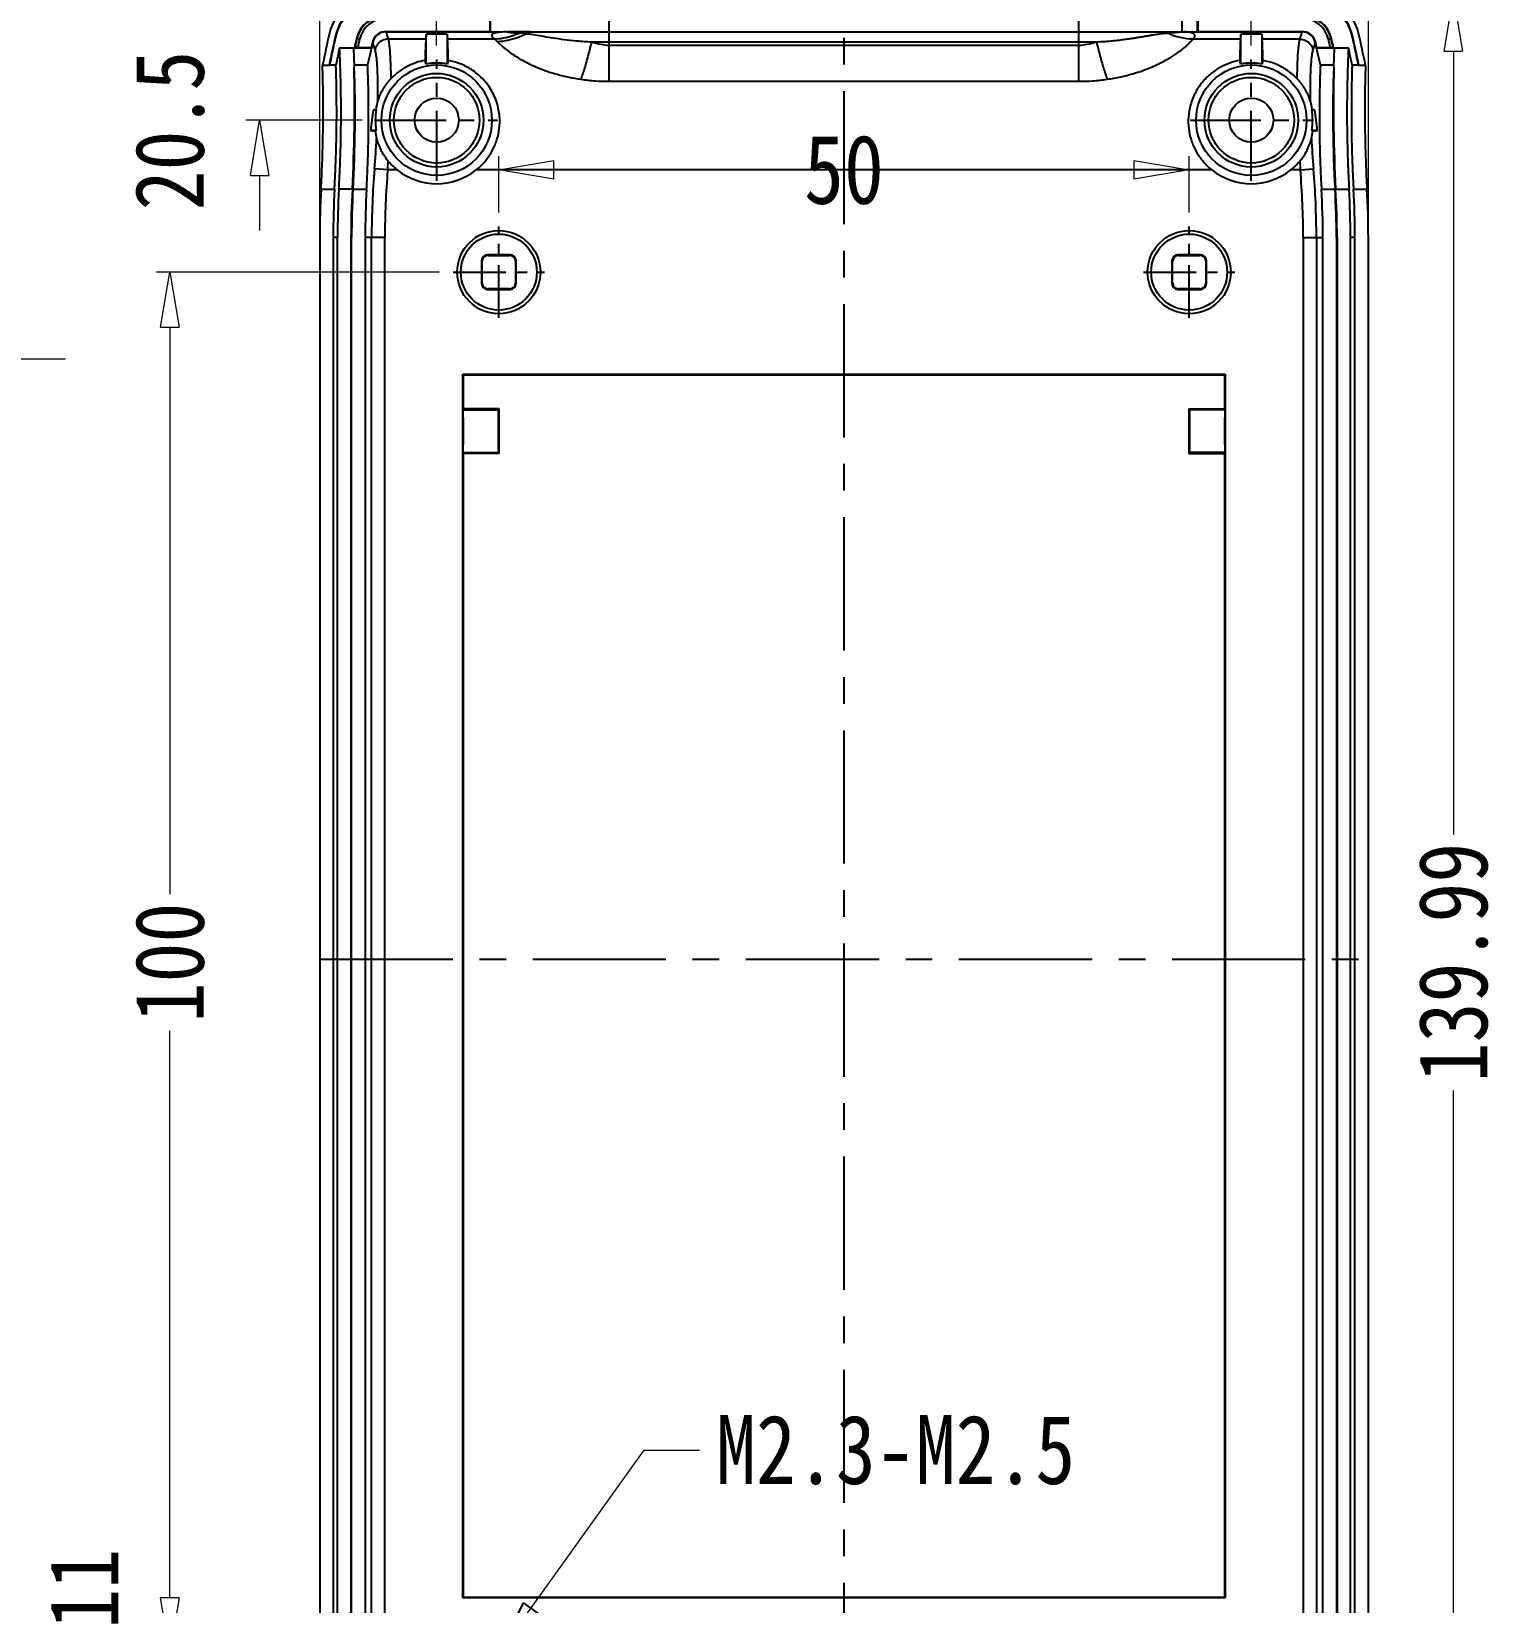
# Model space of a CAD drawing. Header units: millimetres. Extents: x 1786 to 4177, y -2705 to -1639.
# Drawn here: x 3957 to 4062.5, y -1839.7 to -1725.9 of the extents above; entities that cross this region are included whole.
import ezdxf

# ---------------------------------------------------------------- set-up
doc = ezdxf.new("R2010")
doc.units = ezdxf.units.MM
doc.linetypes.add('CENTER', pattern=[50.8, 31.75, -6.35, 6.35, -6.35])
doc.layers.add('dim', color=3, linetype='Continuous', lineweight=9)
doc.styles.add('FFS', font='simfang0.ttf', dxfattribs={"width": 0.85})
doc.dimstyles.new('YanXiu', dxfattribs={"dimtxt": 2.5, "dimasz": 2.2, "dimexe": 1, "dimexo": 0.6, "dimgap": 0.66, "dimtad": 0, "dimzin": 9, "dimdsep": 46, "dimtxsty": 'FFS', "dimblk": 'CLOSEDBLANK', "dimcen": 0, "dimclrd": 256, "dimclre": 131, "dimclrt": 42, "dimazin": 2, "dimtfac": 1, "dimtofl": 0, "dimtmove": 0, "dimatfit": 3, "dimldrblk": 'CLOSEDBLANK', "dimfxl": 0, "dimlwd": 5, "dimlwe": 5, "dimarcsym": 0})

# ---------------------------------------------------------------- blocks, each defined once
blk = doc.blocks.new('_ClosedBlank')
at = {"color": 0, "linetype": 'ByBlock', "lineweight": -2}
for p, q in [((-1, 0.167), (0, 0)), ((-1, 0.167), (-1, -0.167)), ((0, 0), (-1, -0.167))]:
    blk.add_line(p, q, dxfattribs=at)
blk = doc.blocks.new('*D148')
at = {"layer": 'Defpoints', "color": 0}
for p in [(4926.24, -1511.89), (4908.4, -1521.39), (4916.82, -1521.39, 0)]:
    blk.add_point(p, dxfattribs=at)
at = {"layer": 'dim', "lineweight": 5}
for p, q in [((4908.4, -1507.89), (4908.4, -1503.8)), ((4908.4, -1525.39), (4908.4, -1529.39))]:
    blk.add_line(p, q, dxfattribs=at)
at = {"layer": 'dim', "color": 131, "lineweight": 5}
for p, q in [((4925.24, -1511.89), (4907.4, -1511.89)), ((4915.82, -1521.39), (4907.4, -1521.39))]:
    blk.add_line(p, q, dxfattribs=at)
at = {"layer": 'dim', "lineweight": 5, "xscale": 4, "yscale": 4, "zscale": 4}
for p, rotation in [((4908.4, -1511.89), 270), ((4908.4, -1521.39), 90)]:
    blk.add_blockref('_ClosedBlank', p, dxfattribs=dict(at, rotation=rotation))
at = {"layer": 'dim', "color": 42, "insert": (4908.4, -1498.92), "char_height": 5, "attachment_point": 5, "rotation": 90, "style": 'FFS'}
blk.add_mtext('9.5', dxfattribs=at)
blk = doc.blocks.new('*D147')
at = {"layer": 'Defpoints', "color": 0}
for p in [(4926.24, -1511.89), (4901.9, -1532.39), (4922.41, -1532.39, 0)]:
    blk.add_point(p, dxfattribs=at)
at = {"layer": 'dim', "lineweight": 5}
for p, q in [((4901.9, -1507.89), (4901.9, -1503.89)), ((4901.9, -1536.39), (4901.9, -1540.39))]:
    blk.add_line(p, q, dxfattribs=at)
at = {"layer": 'dim', "color": 131, "lineweight": 5}
for p, q in [((4925.24, -1511.89), (4900.9, -1511.89)), ((4921.41, -1532.39), (4900.9, -1532.39))]:
    blk.add_line(p, q, dxfattribs=at)
at = {"layer": 'dim', "lineweight": 5, "xscale": 4, "yscale": 4, "zscale": 4}
for p, rotation in [((4901.9, -1511.89), 270), ((4901.9, -1532.39), 90)]:
    blk.add_blockref('_ClosedBlank', p, dxfattribs=dict(at, rotation=rotation))
at = {"layer": 'dim', "color": 42, "insert": (4901.9, -1522.14), "char_height": 5, "attachment_point": 5, "rotation": 90, "style": 'FFS'}
blk.add_mtext('20.5', dxfattribs=at)
blk = doc.blocks.new('*D146')
at = {"layer": 'Defpoints', "color": 0}
for p in [(4922.41, -1532.39, 0), (4901.9, -1632.39), (4922.41, -1632.39, 0)]:
    blk.add_point(p, dxfattribs=at)
at = {"layer": 'dim', "color": 131, "lineweight": 5}
for p, q in [((4921.41, -1532.39), (4900.9, -1532.39)), ((4921.41, -1632.39), (4900.9, -1632.39))]:
    blk.add_line(p, q, dxfattribs=at)
at = {"layer": 'dim', "lineweight": 5}
for p, q in [((4901.9, -1536.39), (4901.9, -1577.45)), ((4901.9, -1628.39), (4901.9, -1587.33))]:
    blk.add_line(p, q, dxfattribs=at)
at = {"layer": 'dim', "lineweight": 5, "xscale": 4, "yscale": 4, "zscale": 4}
for p, rotation in [((4901.9, -1532.39), 90), ((4901.9, -1632.39), 270)]:
    blk.add_blockref('_ClosedBlank', p, dxfattribs=dict(at, rotation=rotation))
at = {"layer": 'dim', "color": 42, "insert": (4901.9, -1582.39), "char_height": 5, "attachment_point": 5, "rotation": 90, "style": 'FFS'}
blk.add_mtext('100', dxfattribs=at)
blk = doc.blocks.new('*D145')
at = {"layer": 'Defpoints', "color": 0}
for p in [(4922.41, -1632.39, 0), (4901.9, -1643.39), (4916.82, -1643.39, 0)]:
    blk.add_point(p, dxfattribs=at)
at = {"layer": 'dim', "lineweight": 5}
for p, q in [((4895.67, -1633.04), (4895.67, -1631.05)), ((4901.9, -1637.89), (4895.67, -1633.04)), ((4901.9, -1636.39), (4901.9, -1639.39))]:
    blk.add_line(p, q, dxfattribs=at)
at = {"layer": 'dim', "color": 131, "lineweight": 5}
for p, q in [((4921.41, -1632.39), (4900.9, -1632.39)), ((4915.82, -1643.39), (4900.9, -1643.39))]:
    blk.add_line(p, q, dxfattribs=at)
at = {"layer": 'dim', "lineweight": 5, "xscale": 4, "yscale": 4, "zscale": 4}
for p, rotation in [((4901.9, -1632.39), 90), ((4901.9, -1643.39), 270)]:
    blk.add_blockref('_ClosedBlank', p, dxfattribs=dict(at, rotation=rotation))
at = {"layer": 'dim', "color": 42, "insert": (4895.67, -1627.75), "char_height": 5, "attachment_point": 5, "rotation": 90, "style": 'FFS'}
blk.add_mtext('11', dxfattribs=at)
blk = doc.blocks.new('*D143')
at = {"layer": 'Defpoints', "color": 0}
for p in [(4975.72, -1524.99), (4925.72, -1529.08, 0), (4975.72, -1529.08, 0)]:
    blk.add_point(p, dxfattribs=at)
at = {"layer": 'dim', "color": 131, "lineweight": 5}
for p, q in [((4925.72, -1528.08), (4925.72, -1523.99)), ((4975.72, -1528.08), (4975.72, -1523.99))]:
    blk.add_line(p, q, dxfattribs=at)
at = {"layer": 'dim', "lineweight": 5}
for p, q in [((4929.72, -1524.99), (4947.22, -1524.99)), ((4971.72, -1524.99), (4954.23, -1524.99))]:
    blk.add_line(p, q, dxfattribs=at)
at = {"layer": 'dim', "lineweight": 5, "xscale": 4, "yscale": 4, "zscale": 4, "rotation": 180}
blk.add_blockref('_ClosedBlank', (4925.72, -1524.99), dxfattribs=at)
at = {"layer": 'dim', "lineweight": 5, "xscale": 4, "yscale": 4, "zscale": 4}
blk.add_blockref('_ClosedBlank', (4975.72, -1524.99), dxfattribs=at)
at = {"layer": 'dim', "color": 42, "insert": (4950.72, -1524.99), "char_height": 5, "attachment_point": 5, "style": 'FFS'}
blk.add_mtext('50', dxfattribs=at)
blk = doc.blocks.new('*D142')
at = {"layer": 'Defpoints', "color": 0}
for p in [(4980.22, -1507.2), (4921.22, -1516.99, 0), (4980.22, -1516.99, 0)]:
    blk.add_point(p, dxfattribs=at)
at = {"layer": 'dim', "color": 131, "lineweight": 5}
for p, q in [((4921.22, -1515.99), (4921.22, -1506.2)), ((4980.22, -1515.99), (4980.22, -1506.2))]:
    blk.add_line(p, q, dxfattribs=at)
at = {"layer": 'dim', "lineweight": 5}
for p, q in [((4925.22, -1507.2), (4947.31, -1507.2)), ((4976.22, -1507.2), (4954.14, -1507.2))]:
    blk.add_line(p, q, dxfattribs=at)
at = {"layer": 'dim', "lineweight": 5, "xscale": 4, "yscale": 4, "zscale": 4, "rotation": 180}
blk.add_blockref('_ClosedBlank', (4921.22, -1507.2), dxfattribs=at)
at = {"layer": 'dim', "lineweight": 5, "xscale": 4, "yscale": 4, "zscale": 4}
blk.add_blockref('_ClosedBlank', (4980.22, -1507.2), dxfattribs=at)
at = {"layer": 'dim', "color": 42, "insert": (4950.72, -1507.2), "char_height": 5, "attachment_point": 5, "style": 'FFS'}
blk.add_mtext('59', dxfattribs=at)
blk = doc.blocks.new('*D141')
at = {"layer": 'Defpoints', "color": 0}
for p in [(4988.7, -1500.7), (4912.75, -1529.89), (4988.7, -1529.89)]:
    blk.add_point(p, dxfattribs=at)
at = {"layer": 'dim', "color": 131, "lineweight": 5}
for p, q in [((4912.75, -1528.89), (4912.75, -1499.7)), ((4988.7, -1528.89), (4988.7, -1499.7))]:
    blk.add_line(p, q, dxfattribs=at)
at = {"layer": 'dim', "lineweight": 5}
for p, q in [((4916.75, -1500.7), (4942.9, -1500.7)), ((4984.7, -1500.7), (4958.55, -1500.7))]:
    blk.add_line(p, q, dxfattribs=at)
at = {"layer": 'dim', "lineweight": 5, "xscale": 4, "yscale": 4, "zscale": 4, "rotation": 180}
blk.add_blockref('_ClosedBlank', (4912.75, -1500.7), dxfattribs=at)
at = {"layer": 'dim', "lineweight": 5, "xscale": 4, "yscale": 4, "zscale": 4}
blk.add_blockref('_ClosedBlank', (4988.7, -1500.7), dxfattribs=at)
at = {"layer": 'dim', "color": 42, "insert": (4950.72, -1500.7), "char_height": 5, "attachment_point": 5, "style": 'FFS'}
blk.add_mtext('75.95', dxfattribs=at)
blk = doc.blocks.new('*D140')
at = {"layer": 'Defpoints', "color": 0}
for p in [(4984.58, -1512.4), (4984.58, -1652.39), (4994.86, -1652.39)]:
    blk.add_point(p, dxfattribs=at)
at = {"layer": 'dim', "color": 131, "lineweight": 5}
for p, q in [((4985.58, -1512.4), (4995.86, -1512.4)), ((4985.58, -1652.39), (4995.86, -1652.39))]:
    blk.add_line(p, q, dxfattribs=at)
at = {"layer": 'dim', "lineweight": 5}
for p, q in [((4994.86, -1516.4), (4994.86, -1573.13)), ((4994.86, -1648.39), (4994.86, -1591.65))]:
    blk.add_line(p, q, dxfattribs=at)
at = {"layer": 'dim', "lineweight": 5, "xscale": 4, "yscale": 4, "zscale": 4}
for p, rotation in [((4994.86, -1512.4), 90), ((4994.86, -1652.39), 270)]:
    blk.add_blockref('_ClosedBlank', p, dxfattribs=dict(at, rotation=rotation))
at = {"layer": 'dim', "color": 42, "insert": (4994.86, -1582.39), "char_height": 5, "attachment_point": 5, "rotation": 90, "style": 'FFS'}
blk.add_mtext('139.99', dxfattribs=at)
blk = doc.blocks.new('*D343')
at = {"layer": 'Defpoints', "color": 0}
for p in [(-44.64, 152.55), (-44.64, 149.03), (-39.64, 147.91)]:
    blk.add_point(p, dxfattribs=at)
at = {"layer": 'dim', "color": 131, "lineweight": 5}
for p, q in [((-44.64, 151.55), (-44.64, 148.03)), ((-39.64, 148.91), (-39.64, 150.03))]:
    blk.add_line(p, q, dxfattribs=at)
at = {"layer": 'dim', "lineweight": 5}
for p, q in [((-48.64, 149.03), (-52.64, 149.03)), ((-35.64, 149.03), (-31.64, 149.03))]:
    blk.add_line(p, q, dxfattribs=at)
at = {"layer": 'dim', "lineweight": 5, "xscale": 4, "yscale": 4, "zscale": 4}
blk.add_blockref('_ClosedBlank', (-44.64, 149.03), dxfattribs=at)
at = {"layer": 'dim', "lineweight": 5, "xscale": 4, "yscale": 4, "zscale": 4, "rotation": 180}
blk.add_blockref('_ClosedBlank', (-39.64, 149.03), dxfattribs=at)
at = {"layer": 'dim', "color": 42, "insert": (-54.57, 149.03), "char_height": 5, "attachment_point": 5, "style": 'FFS'}
blk.add_mtext('5', dxfattribs=at)
blk = doc.blocks.new('*D344')
at = {"layer": 'Defpoints', "color": 0}
for p in [(-42.04, 59.33), (-39.64, 59.29), (-42.04, 56.54)]:
    blk.add_point(p, dxfattribs=at)
at = {"layer": 'dim', "color": 131, "lineweight": 5}
for p, q in [((-42.04, 58.33), (-42.04, 55.54)), ((-39.64, 58.29), (-39.64, 55.54))]:
    blk.add_line(p, q, dxfattribs=at)
at = {"layer": 'dim', "lineweight": 5}
for p, q in [((-46.04, 56.54), (-50.04, 56.54)), ((-35.64, 56.54), (-31.64, 56.54))]:
    blk.add_line(p, q, dxfattribs=at)
at = {"layer": 'dim', "lineweight": 5, "xscale": 4, "yscale": 4, "zscale": 4}
blk.add_blockref('_ClosedBlank', (-42.04, 56.54), dxfattribs=at)
at = {"layer": 'dim', "lineweight": 5, "xscale": 4, "yscale": 4, "zscale": 4, "rotation": 180}
blk.add_blockref('_ClosedBlank', (-39.64, 56.54), dxfattribs=at)
at = {"layer": 'dim', "color": 42, "insert": (-54.95, 56.54), "char_height": 5, "attachment_point": 5, "style": 'FFS'}
blk.add_mtext('2.4', dxfattribs=at)
blk = doc.blocks.new('*u149')
at = {"color": 7, "linetype": 'Continuous'}
for p, q in [((-17, 63.565), (-17, 70.25)), ((17, 63.565), (17, 70.25)), ((-25.6, 67.15), (-25.6, 69.35)), ((25.6, 67.15), (25.6, 69.35)), ((-33.162, 67.15), (-33.162, 67.176)), ((-33.162, 67.176), (-25.626, 67.176)), ((-33.162, 67.15), (-25.037, 67.15)), ((-25.626, 67.176), (-25.626, 68.124)), ((-25.6, 67.15), (-25.626, 67.176)), ((-24.173, 67.15), (-24.352, 67.15)), ((-22.685, 67.15), (-23.545, 67.15)), ((-22.685, 67.15), (24.437, 67.15)), ((24.437, 67.15), (24.5, 67.151)), ((24.5, 67.151), (24.5, 67.95)), ((24.622, 67.15), (33.162, 67.15)), ((25.6, 67.15), (25.626, 67.176)), ((25.626, 68.124), (25.626, 67.176)), ((25.626, 67.176), (33.162, 67.176)), ((33.162, 67.15), (33.162, 67.176)), ((-36.776, 66.944), (-36.802, 66.95)), ((-36.533, 65.999), (-35.516, 65.999)), ((-35.516, 65.999), (-35.467, 64.59)), ((-35.456, 65.999), (-35.428, 66.022)), ((-35.456, 65.999), (-34.225, 65.999)), ((-35.218, 66.025), (-35.428, 66.022)), ((-35.302, 66.661), (-35.082, 66.609)), ((-35.218, 66.025), (-34.246, 66.025)), ((-34.225, 65.999), (-34.246, 66.025)), ((-34.135, 66.382), (-34.16, 66.389)), ((-34.132, 66.374), (-34.135, 66.382)), ((-32.999, 66.633), (-30.285, 66.633)), ((-30.25, 64.818), (-30.25, 66.988)), ((-28.75, 66.988), (-30.25, 66.988)), ((-28.75, 66.988), (-28.75, 64.818)), ((-28.715, 66.633), (-25.333, 66.633)), ((-18.286, 66.423), (18.286, 66.423)), ((-17, 66.192), (17, 66.192)), ((25.301, 66.633), (28.715, 66.633)), ((28.75, 64.818), (28.75, 66.988)), ((30.25, 66.988), (28.75, 66.988)), ((30.25, 66.988), (30.25, 64.818)), ((30.285, 66.633), (32.999, 66.633)), ((34.008, 66.007), (33.966, 65.882)), ((34.135, 66.382), (34.16, 66.389)), ((34.225, 65.999), (34.246, 66.025)), ((34.225, 65.999), (35.456, 65.999)), ((34.246, 66.025), (35.218, 66.025)), ((35.302, 66.661), (35.082, 66.609)), ((35.428, 66.022), (35.218, 66.025)), ((35.456, 65.999), (35.428, 66.022)), ((35.467, 64.59), (35.516, 65.999)), ((35.516, 65.999), (36.533, 65.999)), ((36.776, 66.944), (36.802, 66.95)), ((-30.25, 64.818), (-30.341, 65.078)), ((-28.659, 65.078), (-28.75, 64.818)), ((28.75, 64.818), (28.659, 65.078)), ((30.341, 65.078), (30.25, 64.818)), ((-37.767, 64.736), (-37.287, 64.736)), ((-37.258, 64.749), (-36.799, 64.749)), ((-35.473, 64.749), (-34.501, 64.749)), ((34.501, 64.749), (35.473, 64.749)), ((36.799, 64.749), (37.258, 64.749)), ((37.287, 64.736), (37.767, 64.736)), ((-17, 63.565), (17, 63.565)), ((-34.085, 61.5), (-33.882, 61.5)), ((-33.915, 61.512), (-33.882, 61.5)), ((33.882, 61.5), (33.915, 61.512)), ((33.882, 61.5), (34.085, 61.5)), ((-33.882, 60), (-34.301, 60)), ((-33.882, 60), (-33.95, 59.976)), ((34.301, 60), (33.882, 60)), ((33.95, 59.976), (33.882, 60)), ((-33.05, 57.15), (-34.003, 57.23)), ((-32.359, 57.15), (-33.05, 57.15)), ((26.641, 57.15), (-26.641, 57.15)), ((33.05, 57.15), (32.359, 57.15)), ((33.05, 57.15), (34.003, 57.23)), ((-37.877, 55.75), (-36.9, 55.75)), ((-35.606, 55.75), (-36.581, 55.75)), ((-35.562, 55.75), (-34.58, 55.75)), ((34.58, 55.75), (35.562, 55.75)), ((35.606, 55.75), (36.581, 55.75)), ((36.9, 55.75), (37.877, 55.75)), ((-37.974, 52.25), (-37.974, -52.75)), ((-36.999, 52.25), (-36.999, -52.75)), ((-36.681, 52.25), (-36.999, 52.25)), ((-36.681, -52.75), (-36.681, 52.25)), ((-35.707, 52.25), (-35.707, -52.75)), ((-35.707, 52.25), (-35.663, 52.25)), ((-35.663, -52.75), (-35.663, 52.25)), ((-34.682, 52.25), (-34.682, -52.75)), ((-33.256, 52.25), (-34.682, 52.25)), ((-34.213, -52.75), (-34.213, 52.25)), ((-33.256, -52.75), (-33.256, 52.25)), ((33.256, 52.25), (33.256, -52.75)), ((33.256, 52.25), (34.682, 52.25)), ((34.213, 52.25), (34.213, -52.75)), ((34.682, -52.75), (34.682, 52.25)), ((35.663, 52.25), (35.663, -52.75)), ((35.663, 52.25), (35.707, 52.25)), ((35.707, 52.25), (35.707, -52.75)), ((36.681, -52.75), (36.681, 52.25)), ((36.999, 52.25), (36.681, 52.25)), ((36.999, -52.75), (36.999, 52.25)), ((37.974, -52.75), (37.974, 52.25)), ((-26.25, 50.576), (-26.25, 48.924)), ((-26.25, 50.576), (-26.206, 50.532)), ((-26.206, 48.968), (-26.206, 50.532)), ((-25.826, 51), (-25.782, 50.956)), ((-24.174, 51), (-25.826, 51)), ((-25.782, 50.956), (-24.218, 50.956)), ((-24.174, 51), (-24.218, 50.956)), ((-23.75, 50.576), (-23.794, 50.532)), ((-23.794, 50.532), (-23.794, 48.968)), ((-23.75, 48.924), (-23.75, 50.576)), ((23.75, 50.576), (23.75, 48.924)), ((23.75, 50.576), (23.794, 50.532)), ((23.794, 48.968), (23.794, 50.532)), ((25.826, 51), (24.174, 51)), ((24.174, 51), (24.218, 50.956)), ((24.218, 50.956), (25.782, 50.956)), ((25.826, 51), (25.782, 50.956)), ((26.25, 50.576), (26.206, 50.532)), ((26.206, 50.532), (26.206, 48.968)), ((26.25, 48.924), (26.25, 50.576)), ((-26.25, 48.924), (-26.206, 48.968)), ((-23.75, 48.924), (-23.794, 48.968)), ((23.75, 48.924), (23.794, 48.968)), ((26.25, 48.924), (26.206, 48.968)), ((-25.826, 48.5), (-25.782, 48.544)), ((-25.826, 48.5), (-24.174, 48.5)), ((-24.218, 48.544), (-25.782, 48.544)), ((-24.174, 48.5), (-24.218, 48.544)), ((24.174, 48.5), (24.218, 48.544)), ((24.174, 48.5), (25.826, 48.5)), ((25.782, 48.544), (24.218, 48.544)), ((25.826, 48.5), (25.782, 48.544)), ((-27.609, -46.259), (-27.609, 42.359)), ((-27.609, 42.359), (-27.567, 42.317)), ((-27.609, 42.359), (27.609, 42.359)), ((-27.567, 39.837), (-27.567, 42.317)), ((-27.567, 42.317), (27.567, 42.317)), ((27.609, 42.359), (27.567, 42.317)), ((27.567, 42.317), (27.567, 39.837)), ((27.609, 42.359), (27.609, -46.259)), ((-27.567, 39.837), (-27.609, 39.795)), ((-24.967, 39.837), (-27.567, 39.837)), ((-24.967, 39.837), (-25.027, 39.777)), ((-24.967, 36.616), (-24.967, 39.837)), ((24.967, 39.837), (24.967, 36.616)), ((24.967, 39.837), (27.567, 39.837)), ((25.027, 39.777), (24.967, 39.837)), ((27.567, 39.837), (27.609, 39.795)), ((-27.609, 39.795), (-27.59, 39.777)), ((-27.59, 39.777), (-25.028, 39.777)), ((-25.027, 39.777), (-25.027, 39.777)), ((25.027, 39.777), (25.028, 39.778)), ((27.59, 39.777), (25.028, 39.777)), ((27.59, 39.777), (27.609, 39.795)), ((-25, 38.227), (-25, 36.65)), ((25, 38.227), (25, 36.65)), ((-27.59, 36.677), (-27.609, 36.658)), ((-27.567, 36.616), (-27.609, 36.658)), ((-27.59, 36.677), (-25.028, 36.677)), ((-27.567, -46.217), (-27.567, 36.616)), ((-24.967, 36.616), (-27.567, 36.616)), ((-24.967, 36.616), (-25.028, 36.677)), ((24.967, 36.616), (25.028, 36.677)), ((24.967, 36.616), (27.567, 36.616)), ((27.59, 36.677), (25.028, 36.677)), ((27.567, 36.616), (27.609, 36.658)), ((27.567, 36.616), (27.567, -46.217)), ((27.609, 36.658), (27.59, 36.677)), ((-27.609, -46.259), (-27.567, -46.217)), ((27.609, -46.259), (-27.609, -46.259)), ((27.567, -46.217), (-27.567, -46.217)), ((27.609, -46.259), (27.567, -46.217))]:
    blk.add_line(p, q, dxfattribs=at)
at = {"color": 1, "linetype": 'CENTER', "ltscale": 0.303795}
for p, q in [((0, -70.245, 0), (0, 70.25, 0)), ((-37.974, 0), (37.974, 0))]:
    blk.add_line(p, q, dxfattribs=at)
at = {"color": 1, "linetype": 'CENTER', "ltscale": 0.16}
for p, q in [((-29.5, 56.35, 0), (-29.5, 65.15, 0)), ((29.5, 56.35, 0), (29.5, 65.15, 0)), ((-33.9, 60.75, 0), (-25.1, 60.75, 0)), ((25.1, 60.75, 0), (33.9, 60.75, 0))]:
    blk.add_line(p, q, dxfattribs=at)
at = {"color": 1, "linetype": 'CENTER', "ltscale": 0.120482}
for p, q in [((-25, 46.437, 0), (-25, 53.063, 0)), ((25, 46.437, 0), (25, 53.063, 0)), ((-28.313, 49.75, 0), (-21.687, 49.75, 0)), ((21.687, 49.75, 0), (28.313, 49.75, 0))]:
    blk.add_line(p, q, dxfattribs=at)
at = {"color": 7, "linetype": 'Continuous'}
for centre, radius in [((-29.5, 60.75), 4), ((-29.5, 60.75), 3.389), ((-29.5, 60.75), 3.1), ((29.5, 60.75), 4), ((29.5, 60.75), 3.389), ((29.5, 60.75), 3.1), ((-29.5, 60.75), 1.6), ((29.5, 60.75), 1.6), ((-25, 49.75), 3.012), ((-25, 49.75), 2.75), ((25, 49.75), 3.012), ((25, 49.75), 2.75)]:
    blk.add_circle(centre, radius, dxfattribs=at)
for centre, radius, start, end in [((-33.856, 66.245), 3.5, 90.00237, 166.62993), ((33.856, 66.245), 3.5, 13.37007, 89.99762), ((-33.856, 66.247), 3.029, 90.04288, 166.57729), ((-33.858, 66.25), 3, 90, 166.6202), ((-33.162, 66.15), 2.2, 90, 166.55915), ((-33.162, 66.15), 2.177, 90, 166.55915), ((33.162, 66.15), 2.2, 13.44084, 90), ((33.162, 66.15), 2.177, 13.44085, 90), ((33.856, 66.247), 3.029, 13.4227, 89.95708), ((33.858, 66.25), 3, 13.3798, 90), ((-33.162, 66.15), 1.974, 90, 166.55914), ((-33.162, 66.15), 1.026, 90, 166.55915), ((-33.162, 66.15), 1, 90, 166.55915), ((-235.034, 3.235), 211.748, 17.42177, 17.56837), ((-25.043, 72.474), 5.324, 270.05906, 275.84861), ((24.622, 72.15), 5, 268.59963, 269.99949), ((235.757, 3.007), 212.506, 162.43186, 162.57793), ((33.162, 66.15), 1.974, 13.44086, 90), ((33.162, 66.15), 1.026, 13.44085, 90), ((33.162, 66.15), 1, 13.44085, 90), ((25, 52.25), 63.997, 166.62463, 168.74968), ((25.002, 52.25), 63.528, 166.62023, 168.66519), ((25, 52.25), 63.5, 166.6202, 168.64793), ((25, 52.25), 63.05, 167.40444, 168.56582), ((25, 52.25), 62, 166.55915, 167.18753), ((25, 52.25), 61.977, 166.55915, 167.16125), ((25, 52.25), 61.774, 166.55915, 167.11491), ((25, 52.25), 60.8, 166.55915, 168.13665), ((25, 52.25), 60.826, 166.55915, 166.91063), ((-226.847, 1.25), 203.422, 18.52522, 18.67157), ((-25.552, 71.661), 5.032, 272.49522, 287.20035), ((-25.581, 71.762), 5.137, 287.17123, 293.82442), ((-21.888, 91.087), 24.078, 265.19942, 265.47664), ((-20.872, 104.156), 37.187, 265.50387, 265.9395), ((-24.76, 49.299), 17.808, 84.22737, 85.95928), ((25.475, 71.727), 5.096, 246.17676, 268.04323), ((216.289, 4.811), 192.279, 161.3239, 161.44189), ((-25, 52.25), 60.8, 11.86335, 13.44085), ((-25, 52.25), 60.826, 13.08937, 13.44085), ((-25, 52.25), 61.774, 12.88509, 13.44085), ((-25, 52.25), 61.977, 12.83875, 13.44085), ((-25, 52.25), 62, 12.81247, 13.44085), ((-25, 52.25), 63.05, 11.43418, 12.59556), ((-25, 52.25), 63.5, 11.35207, 13.3798), ((-25.002, 52.25), 63.528, 11.33481, 13.37977), ((-25, 52.25), 63.997, 11.25032, 13.37537), ((-29.5, 60.75), 4.136, 79.55316, 100.44684), ((29.5, 60.75), 4.136, 79.55316, 100.44684), ((-158.56, 61.933), 123.11, 357.1211, 1.23625), ((-131.21, 61.191), 95.804, 356.74409, 2.03285), ((131.22, 61.191), 95.813, 177.9674, 183.25562), ((158.56, 61.933), 123.11, 178.76375, 182.8789), ((25, 52.25), 59.805, 171.10236, 172.55421), ((-31.864, 30.533), 31.046, 93.78805, 94.10217), ((-29.5, 60.75), 4.445, 170.28711, 189.71289), ((-28.694, 60.625), 5.296, 162.8311, 170.36094), ((28.694, 60.625), 5.296, 9.63893, 17.17023), ((29.5, 60.75), 4.445, 350.28711, 9.71289), ((31.864, 30.533), 31.046, 85.89783, 86.21195), ((-25, 52.25), 59.805, 7.44579, 8.89764), ((-31.92, 92.525), 32.612, 265.81456, 266.43191), ((-109.795, 63.605), 76.06, 355.19276, 356.85071), ((-28.867, 60.612), 5.122, 187.13076, 193.38839), ((28.862, 60.613), 5.127, 346.61514, 352.86652), ((109.261, 63.567), 75.525, 183.14339, 184.81309), ((31.92, 92.525), 32.612, 273.56809, 274.18544), ((25, 52.25), 59.213, 175.17507, 180), ((25, 52.25), 58.256, 175.17507, 180), ((-125.829, 64.241), 93.05, 355.62937, 356.01533), ((-29.534, 60.708), 4.543, 220.20406, 231.54602), ((-29.5, 60.75), 4.597, 231.54004, 308.45996), ((29.5, 60.75), 4.597, 231.54004, 308.45996), ((29.534, 60.708), 4.543, 308.45396, 319.79597), ((126.144, 64.264), 93.366, 183.98532, 184.36998), ((-25, 52.25), 58.256, 0, 4.82493), ((-25, 52.25), 59.213, 0, 4.82493), ((25, 52.25), 62.974, 176.81396, 180), ((25, 52.25), 61.999, 176.76377, 180), ((25, 52.25), 61.681, 176.74707, 180), ((25, 52.25), 60.707, 176.69481, 180), ((25, 52.25), 60.663, 176.69243, 180), ((25, 52.25), 59.682, 176.63804, 180), ((-25, 52.25), 59.682, 0, 3.36196), ((-25, 52.25), 60.663, 0, 3.30757), ((-25, 52.25), 60.707, 0, 3.30519), ((-25, 52.25), 61.681, 0, 3.25293), ((-25, 52.25), 61.999, 0, 3.23623), ((-25, 52.25), 62.974, 0, 3.18604)]:
    blk.add_arc(centre, radius, start, end, dxfattribs=at)
for centre, major_axis, ratio, start_param, end_param in [((-25.826, 50.576), (0.3, -0.3), 0.9999239, 2.3562326, 3.9269527), ((-25.782, 50.532), (0.3, -0.3), 0.9999239, 2.3562326, 3.9269527), ((-24.218, 50.532), (-0.3, -0.3), 0.9999239, 2.3562326, 3.9269527), ((-24.174, 50.576), (0.3, 0.3), 0.9999239, -0.7853601, 0.7853601), ((24.174, 50.576), (-0.3, 0.3), 0.9999239, -0.7853601, 0.7853601), ((24.218, 50.532), (0.3, -0.3), 0.9999239, 2.3562326, 3.9269527), ((25.782, 50.532), (-0.3, -0.3), 0.9999239, 2.3562326, 3.9269527), ((25.826, 50.576), (0.3, 0.3), 0.9999239, -0.7853601, 0.7853601), ((-25.826, 48.924), (0.3, 0.3), 0.9999239, 2.3562326, 3.9269527), ((-25.782, 48.968), (0.3, 0.3), 0.9999239, 2.3562326, 3.9269527), ((-24.218, 48.968), (-0.3, 0.3), 0.9999239, 2.3562326, 3.9269527), ((-24.174, 48.924), (0.3, -0.3), 0.9999239, -0.7853601, 0.7853601), ((24.174, 48.924), (0.3, 0.3), 0.9999239, -3.9269527, -2.3562326), ((24.218, 48.968), (0.3, 0.3), 0.9999239, 2.3562326, 3.9269527), ((25.782, 48.968), (-0.3, 0.3), 0.9999239, 2.3562326, 3.9269527), ((25.826, 48.924), (0.3, -0.3), 0.9999239, -0.7853601, 0.7853601), ((-27.591, 38.227), (0, 1.55), 0.0174551, -3.1241394, -0.0174533), ((27.591, 38.227), (0, 1.55), 0.0174551, 0.0174533, 3.1241394)]:
    blk.add_ellipse(centre, major_axis=major_axis, ratio=ratio, start_param=start_param, end_param=end_param, dxfattribs=at)
for points, start_tangent, end_tangent in [([(-25.039, 67.15), (-25.057, 67.15), (-25.068, 67.149), (-25.055, 67.141), (-25.038, 67.137), (-25.022, 67.132), (-25.01, 67.128), (-25.013, 67.117), (-25.027, 67.113), (-25.048, 67.109), (-25.074, 67.104), (-25.104, 67.099), (-25.137, 67.093), (-25.172, 67.086), (-25.211, 67.078), (-25.253, 67.069)], (-1, 0.0000021), (-0.9734466, -0.2289143)), ([(-24.497, 67.181), (-24.487, 67.179), (-24.441, 67.161), (-24.352, 67.15)], (0.9935152, 0.1136998), (0.9999724, 0.0074358)), ([(-24.343, 67.136), (-24.332, 67.134), (-24.317, 67.132), (-24.296, 67.13), (-24.27, 67.127), (-24.238, 67.124), (-24.197, 67.12), (-24.146, 67.115), (-24.082, 67.109), (-24.002, 67.102), (-23.904, 67.093)], (0.9909946, -0.1339021), (0.9964864, -0.0837544)), ([(-23.545, 67.15), (-23.993, 67.15), (-24.173, 67.15)], (-0.9999999, -0.0004745), (-1, -0.0001988)), ([(-22.969, 67.016), (-22.833, 67.107), (-22.685, 67.15)], (0.7469723, 0.6648551), (0.9929548, 0.118494)), ([(23.417, 67.064), (23.631, 67.083), (23.808, 67.099), (23.954, 67.111), (24.075, 67.121), (24.173, 67.129), (24.251, 67.135), (24.312, 67.14), (24.359, 67.143), (24.394, 67.146), (24.42, 67.148), (24.437, 67.15)], (0.9960375, 0.0889343), (0.9952523, 0.097329)), ([(25.301, 66.633), (25.379, 66.745), (25.409, 66.835), (25.405, 66.907), (25.375, 66.965), (25.325, 67.011), (25.263, 67.047), (25.191, 67.075), (25.115, 67.096), (25.035, 67.113), (24.954, 67.125), (24.875, 67.135), (24.798, 67.141), (24.73, 67.145), (24.673, 67.148), (24.635, 67.15), (24.622, 67.15)], (0.6467119, 0.7627343), (-0.9995386, 0.0303757)), ([(-36.581, 55.75), (-36.49, 57.702), (-36.439, 59.586), (-36.425, 61.337), (-36.437, 62.896), (-36.466, 64.2), (-36.499, 65.182), (-36.523, 65.794), (-36.533, 65.999)], (0.0567438, 0.9983888), (-0.0487978, 0.9988087)), ([(-32.999, 66.633), (-33.425, 66.533), (-33.769, 66.265), (-33.966, 65.882)], (-0.9998708, -0.0160746), (-0.2494399, -0.9683903)), ([(-32.799, 63.776), (-32.811, 64.425), (-32.833, 65.074), (-32.87, 65.695), (-32.923, 66.23), (-32.999, 66.633)], (-0.0105392, 0.9999445), (-0.2740998, 0.9617013)), ([(-30.285, 66.633), (-30.297, 66.443), (-30.309, 66.188), (-30.32, 65.872), (-30.331, 65.5), (-30.341, 65.078)], (-0.0768075, -0.9970459), (-0.0216718, -0.9997651)), ([(-30.25, 66.988), (-30.268, 66.835), (-30.285, 66.633)], (-0.137892, -0.9904473), (-0.0768075, -0.9970459)), ([(-28.75, 66.988), (-28.732, 66.835), (-28.715, 66.633)], (0.137892, -0.9904473), (0.0768075, -0.9970459)), ([(-28.659, 65.078), (-28.669, 65.501), (-28.68, 65.873), (-28.691, 66.188), (-28.703, 66.443), (-28.715, 66.633)], (-0.0216718, 0.9997651), (-0.0768075, 0.9970459)), ([(-25.459, 66.988), (-25.481, 66.968), (-25.501, 66.939), (-25.511, 66.904), (-25.508, 66.863), (-25.489, 66.815), (-25.453, 66.761), (-25.402, 66.7), (-25.333, 66.633)], (-0.7949743, -0.6066431), (0.7368743, -0.6760297)), ([(-25.253, 67.069), (-25.296, 67.058), (-25.339, 67.045), (-25.381, 67.03), (-25.42, 67.013), (-25.453, 66.992), (-25.459, 66.988)], (-0.9734466, -0.2289143), (-0.7949743, -0.6066431)), ([(-25.333, 66.633), (-25.207, 66.536), (-25.089, 66.424)], (0.8270692, -0.5621001), (0.7013706, -0.7127968)), ([(-22.969, 67.016), (-23.649, 66.72), (-24.361, 66.521), (-25.089, 66.424)], (-0.8865798, -0.4625757), (-0.9981689, -0.0604879)), ([(-25.089, 66.424), (-24.687, 66.045), (-24.1, 65.59), (-23.29, 65.087), (-22.193, 64.56), (-20.785, 64.076), (-19.064, 63.716)], (0.7027837, -0.7114036), (0.9898194, -0.1423294)), ([(-22.969, 67.016), (-22.358, 66.93), (-21.736, 66.827), (-21.065, 66.716), (-20.286, 66.602), (-19.368, 66.499), (-18.286, 66.423)], (0.9923973, -0.1230753), (0.9988189, -0.0485887)), ([(-18.286, 66.423), (-18.527, 65.45), (-18.79, 64.535), (-19.064, 63.716)], (-0.2233966, -0.9747276), (-0.3416815, -0.9398158)), ([(-18.286, 66.423), (-17.621, 66.247), (-17, 66.192)], (0.9427414, -0.3335246), (1, -0.0001513)), ([(17, 66.192), (17.621, 66.247), (18.286, 66.423)], (1, 0.0001253), (0.9427383, 0.3335334)), ([(18.286, 66.423), (18.906, 66.461), (19.452, 66.507), (19.93, 66.558), (20.351, 66.611), (20.717, 66.663), (21.035, 66.712), (21.314, 66.757), (21.57, 66.799), (21.818, 66.841), (22.062, 66.882), (22.301, 66.921), (22.533, 66.956), (22.757, 66.989), (22.978, 67.018), (23.2, 67.043), (23.417, 67.064)], (0.9988215, 0.0485343), (0.9960344, 0.088969)), ([(18.286, 66.423), (18.527, 65.45), (18.79, 64.535), (19.064, 63.716)], (0.2234025, -0.9747263), (0.3416749, -0.9398182)), ([(19.064, 63.716), (20.055, 63.895), (20.916, 64.113), (21.657, 64.353), (22.288, 64.6), (22.816, 64.841), (23.25, 65.065), (23.608, 65.271), (23.914, 65.464), (24.186, 65.65), (24.429, 65.832), (24.639, 66.004), (24.818, 66.161), (24.967, 66.303), (25.094, 66.429), (25.204, 66.541), (25.301, 66.633)], (0.9898271, 0.1422754), (0.7530181, 0.6579998)), ([(28.715, 66.633), (28.703, 66.443), (28.691, 66.188), (28.68, 65.872), (28.669, 65.5), (28.659, 65.078)], (-0.0768075, -0.9970459), (-0.0216718, -0.9997651)), ([(28.75, 66.988), (28.732, 66.835), (28.715, 66.633)], (-0.137892, -0.9904473), (-0.0768075, -0.9970459)), ([(30.25, 66.988), (30.268, 66.835), (30.285, 66.633)], (0.137892, -0.9904473), (0.0768075, -0.9970459)), ([(30.341, 65.078), (30.331, 65.501), (30.32, 65.873), (30.309, 66.188), (30.297, 66.443), (30.285, 66.633)], (-0.0216718, 0.9997651), (-0.0768075, 0.9970459)), ([(32.999, 66.633), (32.933, 66.301), (32.884, 65.866), (32.848, 65.374), (32.824, 64.858), (32.809, 64.328), (32.799, 63.776)], (-0.2741057, -0.9616996), (-0.0105285, -0.9999446)), ([(32.999, 66.633), (33.425, 66.533), (33.769, 66.266), (33.966, 65.882)], (0.9998704, -0.0161017), (0.2493421, -0.9684155)), ([(36.533, 65.999), (36.523, 65.794), (36.499, 65.182), (36.466, 64.2), (36.437, 62.896), (36.425, 61.337), (36.439, 59.586), (36.49, 57.702), (36.581, 55.75)], (-0.0487978, -0.9988087), (0.0567438, -0.9983888)), ([(-33.754, 62.188), (-33.751, 62.806), (-33.756, 63.392), (-33.77, 63.967), (-33.795, 64.538), (-33.833, 65.076), (-33.889, 65.537), (-33.966, 65.882)], (0.0111888, 0.9999374), (-0.3173467, 0.9483096)), ([(-30.341, 65.078), (-30.965, 64.919), (-31.59, 64.66), (-32.207, 64.287), (-32.799, 63.776)], (-0.9838071, -0.1792305), (-0.6983487, -0.7157577)), ([(-24.934, 60.75), (-25.069, 61.757), (-25.503, 62.845), (-26.184, 63.759), (-26.983, 64.416), (-27.816, 64.84), (-28.659, 65.078)], (-0.0182544, 0.9998334), (-0.9838071, 0.1792305)), ([(28.659, 65.078), (27.944, 64.888), (27.236, 64.568), (26.54, 64.09), (25.892, 63.426), (25.365, 62.577), (25.038, 61.628), (24.934, 60.75)], (-0.9838071, -0.1792305), (-0.0182545, -0.9998334)), ([(32.799, 63.776), (32.003, 64.425), (31.173, 64.845), (30.341, 65.078)], (-0.6983473, 0.7157591), (-0.9838071, 0.1792305)), ([(33.966, 65.882), (33.889, 65.536), (33.833, 65.077), (33.796, 64.56), (33.772, 64.019), (33.757, 63.454), (33.751, 62.846), (33.754, 62.188)], (-0.3173939, -0.9482938), (0.0112321, -0.9999369)), ([(-37.877, 55.75), (-37.789, 57.641), (-37.738, 59.452), (-37.719, 61.112), (-37.723, 62.54), (-37.74, 63.664), (-37.758, 64.409), (-37.767, 64.736)], (0.0555782, 0.9984543), (-0.0342227, 0.9994142)), ([(-37.287, 64.736), (-37.277, 64.743), (-37.267, 64.748), (-37.258, 64.749)], (0.7624135, 0.6470901), (1, -0.0000028)), ([(-36.9, 55.75), (-36.836, 57.035), (-36.789, 58.295), (-36.759, 59.503), (-36.745, 60.631), (-36.743, 61.661), (-36.749, 62.567), (-36.761, 63.334), (-36.775, 63.944), (-36.787, 64.389), (-36.795, 64.66), (-36.799, 64.749)], (0.0564528, 0.9984053), (-0.0374146, 0.9992998)), ([(-34.58, 55.75), (-34.514, 57.035), (-34.467, 58.295), (-34.438, 59.503), (-34.427, 60.631), (-34.429, 61.661), (-34.439, 62.568), (-34.455, 63.334), (-34.473, 63.944), (-34.487, 64.389), (-34.498, 64.66), (-34.501, 64.749)], (0.0586437, 0.998279), (-0.0446361, 0.9990033)), ([(-32.799, 63.776), (-32.98, 63.578), (-33.14, 63.379), (-33.277, 63.183), (-33.395, 62.993), (-33.497, 62.809), (-33.583, 62.632), (-33.654, 62.469), (-33.71, 62.321), (-33.754, 62.188)], (-0.698349, -0.7157574), (-0.2952952, -0.9554061)), ([(-19.064, 63.716), (-17.997, 63.601), (-17, 63.565)], (0.9898408, -0.1421802), (1, -0.000165)), ([(17, 63.565), (17.997, 63.601), (19.064, 63.716)], (1, 0.0001374), (0.9898403, 0.1421838)), ([(33.754, 62.188), (33.71, 62.32), (33.654, 62.468), (33.584, 62.631), (33.498, 62.807), (33.396, 62.991), (33.278, 63.181), (33.14, 63.377), (32.98, 63.578), (32.799, 63.776)], (-0.2953163, 0.9553995), (-0.698347, 0.7157594)), ([(34.501, 64.749), (34.498, 64.659), (34.487, 64.387), (34.472, 63.938), (34.455, 63.325), (34.439, 62.556), (34.428, 61.649), (34.427, 60.62), (34.439, 59.494), (34.467, 58.288), (34.514, 57.032), (34.58, 55.75)], (-0.0446312, -0.9990035), (0.0586437, -0.998279)), ([(36.799, 64.749), (36.795, 64.659), (36.787, 64.387), (36.775, 63.938), (36.761, 63.325), (36.749, 62.556), (36.743, 61.649), (36.745, 60.62), (36.759, 59.494), (36.789, 58.288), (36.836, 57.032), (36.9, 55.75)], (-0.0374099, -0.9993), (0.0564528, -0.9984053)), ([(37.258, 64.749), (37.267, 64.748), (37.277, 64.743), (37.287, 64.736)], (1, 0.0000028), (0.7624135, -0.6470901)), ([(37.767, 64.736), (37.758, 64.409), (37.74, 63.664), (37.723, 62.54), (37.719, 61.113), (37.738, 59.452), (37.789, 57.641), (37.877, 55.75)], (-0.0342227, -0.9994142), (0.0555782, -0.9984543)), ([(-26.641, 57.15), (-26.042, 57.722), (-25.554, 58.399), (-25.199, 59.155), (-24.992, 59.95), (-24.934, 60.75)], (0.783043, 0.6219676), (-0.0182544, 0.9998334)), ([(24.934, 60.75), (24.992, 59.951), (25.199, 59.154), (25.555, 58.397), (26.044, 57.719), (26.641, 57.15)], (-0.0182545, -0.9998334), (0.783043, -0.6219676)), ([(-33.85, 59.426), (-33.81, 59.275), (-33.754, 59.095), (-33.676, 58.887), (-33.571, 58.651), (-33.43, 58.384), (-33.243, 58.088), (-33.004, 57.775)], (0.2317012, -0.972787), (0.6454332, -0.7638167)), ([(33.004, 57.775), (33.244, 58.088), (33.432, 58.386), (33.572, 58.653), (33.676, 58.888), (33.753, 59.094), (33.81, 59.274), (33.85, 59.426)], (0.6454332, 0.7638167), (0.2317011, 0.972787)), ([(-35.606, 55.75), (-35.591, 55.749), (-35.577, 55.748), (-35.562, 55.75)], (0.9983483, -0.0574514), (0.9974187, -0.0718043)), ([(35.562, 55.75), (35.577, 55.748), (35.591, 55.749), (35.606, 55.75)], (0.9974187, 0.0718043), (0.9983483, 0.0574514)), ([(-25.036, 39.694), (-25.043, 39.471), (-25.049, 39.129), (-25.053, 38.701), (-25.054, 38.227)], (0.1314992, -0.9913163), (-0.0000018, -1)), ([(-25.027, 39.777), (-25.036, 39.694)], (-0.7071068, -0.7071068), (0.1314992, -0.9913163)), ([(-25, 38.227), (-25.001, 38.526), (-25.002, 38.814), (-25.004, 39.08), (-25.008, 39.313), (-25.012, 39.506), (-25.016, 39.651), (-25.021, 39.742), (-25.027, 39.777)], (0, 1), (-0.7071068, 0.7071068)), ([(25, 38.227), (25.001, 38.526), (25.002, 38.814), (25.004, 39.08), (25.008, 39.313), (25.012, 39.506), (25.016, 39.651), (25.021, 39.742), (25.027, 39.777)], (0, 1), (0.7071068, 0.7071068)), ([(25.054, 38.227), (25.053, 38.701), (25.049, 39.129), (25.043, 39.471), (25.036, 39.694), (25.027, 39.777)], (-0.0000046, 1), (-0.7071068, 0.7071068)), ([(-25.054, 38.227), (-25.053, 37.753), (-25.049, 37.325), (-25.043, 36.982)], (-0.0000018, -1), (0.0887797, -0.9960513)), ([(25.043, 36.982), (25.049, 37.325), (25.053, 37.753), (25.054, 38.227)], (0.0887797, 0.9960513), (-0.0000046, 1)), ([(-25.043, 36.982), (-25.036, 36.76), (-25.028, 36.677)], (0.0887797, -0.9960513), (0.7071068, -0.7071068)), ([(25.028, 36.677), (25.036, 36.76), (25.043, 36.982)], (0.7071068, 0.7071068), (0.0887797, 0.9960513))]:
    blk.add_spline(points, degree=3, dxfattribs=dict(at, start_tangent=start_tangent, end_tangent=end_tangent))
at = {"layer": 'dim', "color": 42, "insert": (-9.268, -35.554, 0), "char_height": 5, "attachment_point": 4, "style": 'FFS'}
blk.add_mtext('M2.3-M2.5', dxfattribs=at)
at = {"layer": 'dim'}
for base, p1, p2, override, picture, middle in [((-42.319, 60.75), (-24.483, 70.25), (-33.9, 60.75, 0), {"dimtxt": 5, "dimasz": 4, "dimexe": 0.9995, "dimexo": 0.9995, "dimgap": 0.9995, "dimzin": 8}, '*D148', (-42.319, 83.224)), ((-48.819, 49.75), (-24.483, 70.25), (-28.313, 49.75, 0), {"dimtxt": 5, "dimasz": 4, "dimexe": 0.9995, "dimexo": 0.9995, "dimgap": 0.9995, "dimzin": 8, "dimtmove": 1}, '*D147', (-48.819, 60)), ((-48.819, -61.25), (-28.313, -50.25, 0), (-33.9, -61.25, 0), {"dimtxt": 5, "dimasz": 4, "dimexe": 0.9995, "dimexo": 0.9995, "dimgap": 0.9995, "dimzin": 8, "dimtmove": 1}, '*D145', (-55.05, -47.904))]:
    dim = blk.add_linear_dim(base=base, p1=p1, p2=p2, angle=90, dimstyle='YanXiu', override=override, dxfattribs=at)
    dim.commit()
    dim.dimension.update_dxf_attribs({"geometry": picture, "text_midpoint": middle, "dimtype": 128, "insert": (-4950.724, 1582.143)})
for base, p1, p2, picture, middle in [((37.974, 81.442), (-37.974, 52.25), (37.974, 52.25), '*D141', (0, 81.442)), ((29.5, 74.942), (-29.5, 65.15, 0), (29.5, 65.15, 0), '*D142', (0, 74.942))]:
    dim = blk.add_linear_dim(base=base, p1=p1, p2=p2, dimstyle='YanXiu', override={"dimtxt": 5, "dimasz": 4, "dimexe": 0.9995, "dimexo": 0.9995, "dimgap": 0.9995, "dimzin": 8}, dxfattribs=at)
    dim.commit()
    dim.dimension.update_dxf_attribs({"geometry": picture, "text_midpoint": middle, "insert": (-4950.724, 1582.143)})
for base, p1, p2, override, picture, middle in [((44.138, -70.245), (33.856, 69.745), (33.856, -70.245), {"dimtxt": 5, "dimasz": 4, "dimexe": 0.9995, "dimexo": 0.9995, "dimgap": 0.9995}, '*D140', (44.138, -0.25)), ((-48.819, -50.25), (-28.313, 49.75, 0), (-28.313, -50.25, 0), {"dimtxt": 5, "dimasz": 4, "dimexe": 0.9995, "dimexo": 0.9995, "dimgap": 0.9995, "dimzin": 8, "dimtmove": 1}, '*D146', (-48.819, -0.25))]:
    dim = blk.add_linear_dim(base=base, p1=p1, p2=p2, angle=90, dimstyle='YanXiu', override=override, dxfattribs=at)
    dim.commit()
    dim.dimension.update_dxf_attribs({"geometry": picture, "text_midpoint": middle, "insert": (-4950.724, 1582.143)})
dim = blk.add_linear_dim(base=(25, 57.15), p1=(-25, 53.063, 0), p2=(25, 53.063, 0), dimstyle='YanXiu', override={"dimtxt": 5, "dimasz": 4, "dimexe": 0.9995, "dimexo": 0.9995, "dimgap": 0.9995, "dimzin": 8}, dxfattribs=at)
dim.commit()
dim.dimension.update_dxf_attribs({"geometry": '*D143', "text_midpoint": (0, 57.15), "dimtype": 128, "insert": (-4950.724, 1582.143)})
at = {"layer": 'dim', "annotation_type": 0, "has_hookline": 1, "hookline_direction": 0, "text_width": 25.891}
blk.add_leader([(-25, -50.25, 0), (-14.467, -35.554, 0), (-10.467, -35.554, 0)], dimstyle='YanXiu', override={"dimtxt": 6, "dimasz": 4, "dimexe": 1.1994, "dimexo": 1.1994, "dimgap": 1.1994}, dxfattribs=at)
blk = doc.blocks.new('u161')
blk.add_blockref('*u149', (24.739, 105.55))
at = {"layer": 'dim'}
dim = blk.add_linear_dim(base=(-44.636, 149.034), p1=(-39.636, 147.909), p2=(-44.636, 152.55), dimstyle='YanXiu', override={"dimtxt": 5, "dimasz": 4, "dimexe": 0.9995, "dimexo": 0.9995, "dimgap": 0.9995}, dxfattribs=at)
dim.commit()
dim.dimension.update_dxf_attribs({"geometry": '*D343', "text_midpoint": (-54.566, 149.034), "dimtype": 128})
dim = blk.add_linear_dim(base=(-42.036, 56.536), p1=(-39.636, 59.29), p2=(-42.036, 59.332), dimstyle='YanXiu', override={"dimtxt": 5, "dimasz": 4, "dimexe": 0.9995, "dimexo": 0.9995, "dimgap": 0.9995}, dxfattribs=at)
dim.commit()
dim.dimension.update_dxf_attribs({"geometry": '*D344', "text_midpoint": (-54.952, 56.536)})

msp = doc.modelspace()

# ---------------------------------------------------------------- block references
msp.add_blockref('u161', (3991.1, -1898.61))

doc.saveas('drawing.dxf')
